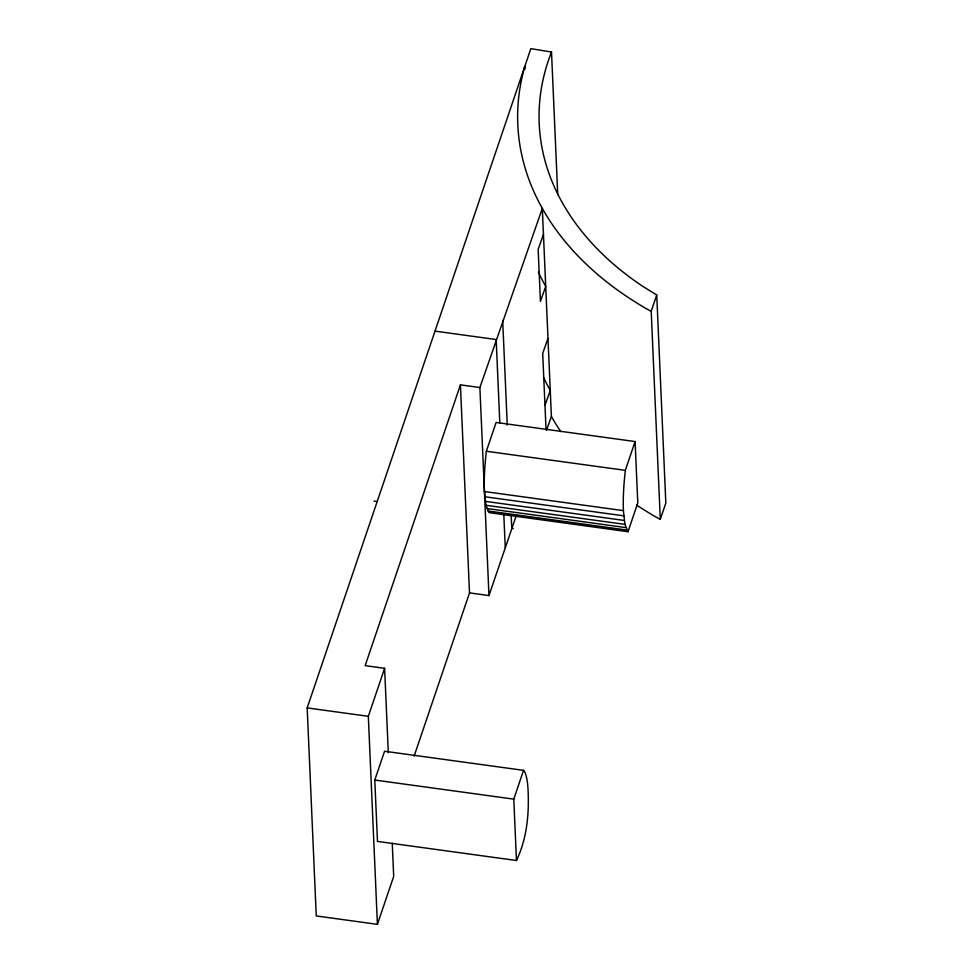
<?xml version="1.0" encoding="UTF-8"?>
<svg xmlns="http://www.w3.org/2000/svg" width="973" height="973" viewBox="0 0 973 973"><rect width="100%" height="100%" fill="white"/><g stroke="black" fill="none" stroke-linecap="round" stroke-linejoin="round"><path stroke-width="1.46" d="M392.253 843.19L393.7 876.357L377.415 924.35L316.261 915.946L307.176 707.906L530.844 48.65L551.509 52.019A357.067 244.43 -2.5 0 0 642.752 286.33L656.739 295.001L665.824 503.041L660.29 519.351L655.899 516.991A378.497 259.098 -2.5 0 1 636.646 505.06M546.583 430.03L551.399 416.444L542.314 208.404L479.884 387.522L460.424 384.846L365.155 665.641L384.615 668.317L388.3 752.737M377.415 924.35L368.329 716.31L384.615 668.317M374.787 780.042L384.566 751.241L523.547 770.348A69.29 12.99 -82.2 0 1 528.144 791.426C529.093 815.058 526.807 838.86 516.456 860.509L377.475 841.414L374.787 780.042L513.78 799.137L523.547 770.348M486.342 451.253L496.108 422.452L635.101 441.547L637.777 502.919L628.011 531.72L489.018 512.625L485.965 505.279L484.42 491.535A69.29 12.99 -82.2 0 1 486.342 451.253L625.335 470.348L635.101 441.547M414.097 756.203L469.509 592.885L460.424 384.846M469.509 592.885L488.969 595.561L516.31 515.532M660.29 519.351L651.205 311.311L656.739 295.001M543.457 234.408L538.154 249.356L540.429 301.362L545.719 286.415A378.497 259.098 -2.5 0 1 538.397 272.124M547.994 338.422L542.703 353.381L546.048 429.944M544.965 405.388L550.268 390.441A378.497 259.098 -2.5 0 1 543.554 377.451M374.094 501.156L377.196 501.521M435.016 331.124L496.169 339.528L499.818 423.255M484.42 491.535L623.413 510.63L624.958 524.374L628.011 531.72M484.761 496.753L623.754 515.848M485.272 501.35L624.265 520.446M485.965 505.279L624.958 524.374M486.828 508.49L625.821 527.585M487.85 510.947L626.843 530.042M513.355 528.582L511.762 528.363L511.166 514.693M307.176 707.906L368.329 716.31M651.205 311.311L646.814 308.964A378.497 259.098 -2.5 0 1 524.824 66.407L524.946 69.29M551.509 52.019L557.748 194.758M502.676 320.324L507.261 425.104M503.819 514.863L505.255 547.556M513.78 799.137L516.456 860.509M479.884 387.522L488.969 595.561M623.413 510.63A69.29 12.99 -82.2 0 1 625.335 470.348M560.789 431.635A378.497 259.098 -2.5 0 1 551.399 416.444"/></g></svg>
